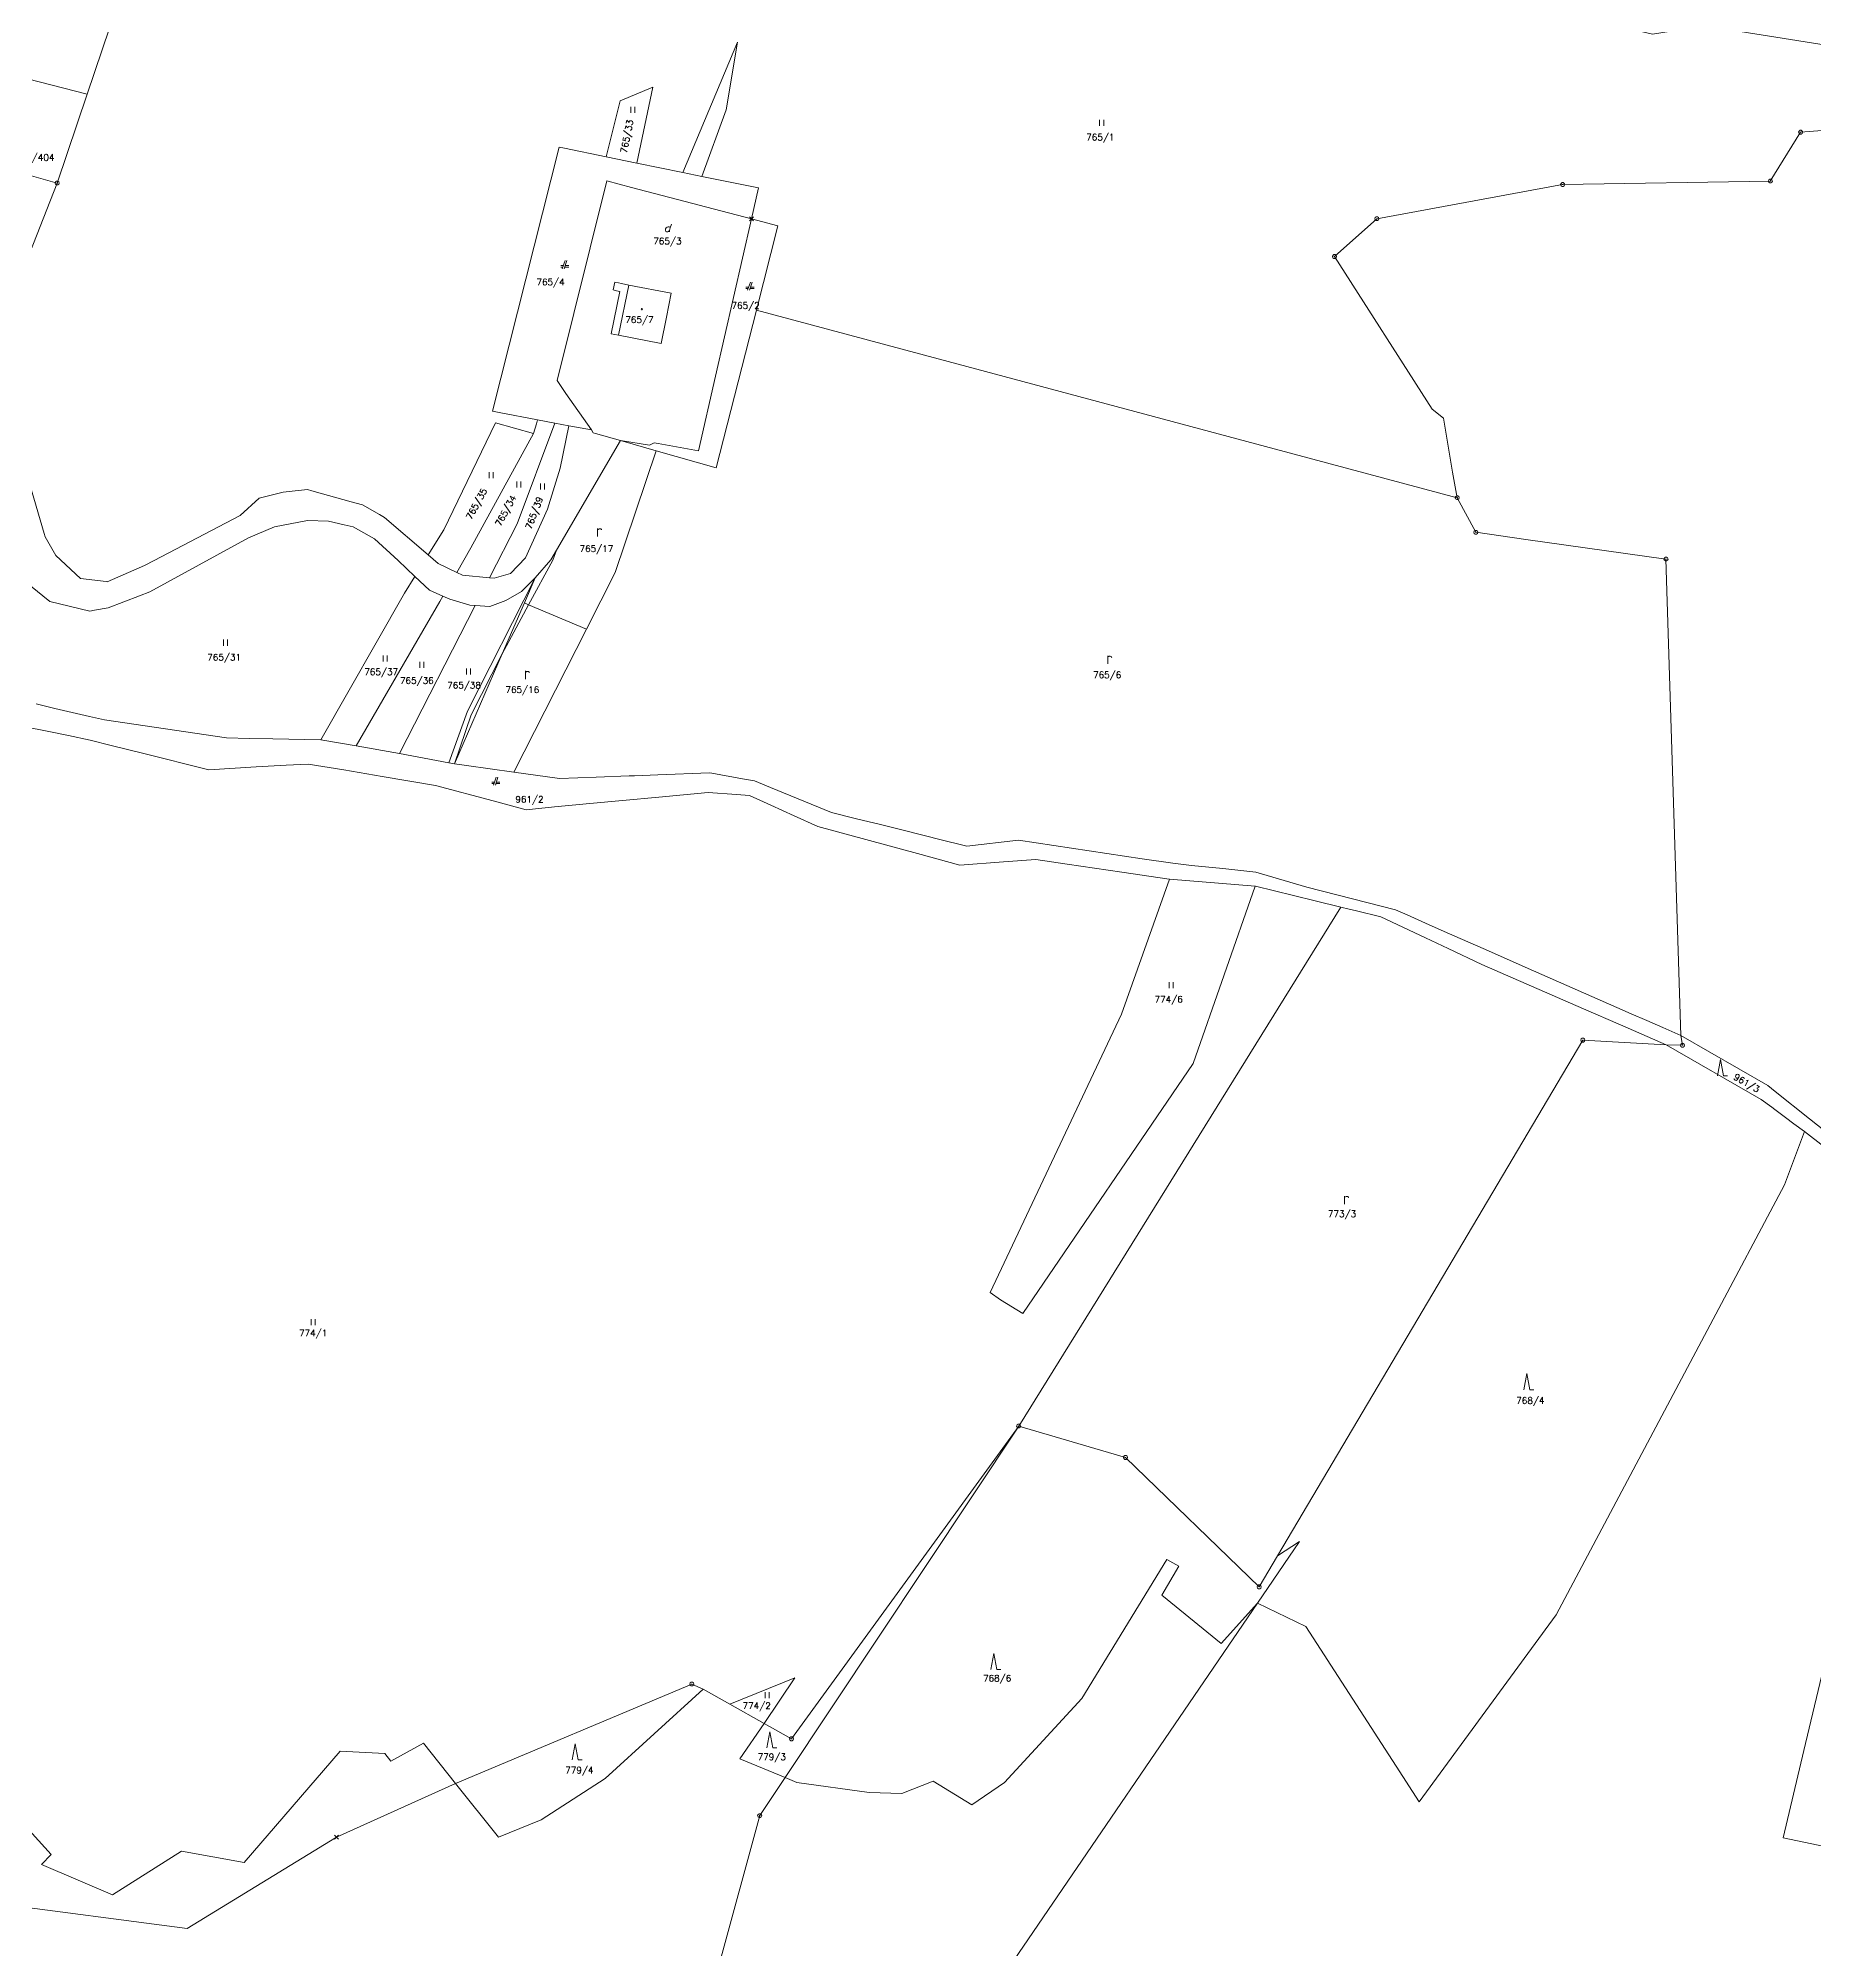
# Model space of a CAD drawing. Extents: x -443817 to 3, y -1171930 to -442383.
# Drawn here: x -442588.6 to -442148.1, y -1171011.7 to -1170537.6 of the extents above; entities that cross this region are included whole.
import ezdxf
from ezdxf.enums import TextEntityAlignment as Align

# ---------------------------------------------------------------- set-up
doc = ezdxf.new("R2010")
doc.units = 0
doc.header["$LTSCALE"] = 0.5
doc.header["$PDMODE"] = 3
doc.header["$PDSIZE"] = 0.5
for name, color, linetype, lineweight in [('KLADPAR', 7, 'Continuous', 0), ('ZAPPAR', 7, 'Continuous', 0), ('ZNACKY', 7, 'Continuous', 0)]:
    doc.layers.add(name, color=color, linetype=linetype, lineweight=lineweight)
doc.styles.add('ROMANS', font='romans.shx', dxfattribs={"height": 0.2})

# ---------------------------------------------------------------- blocks, each defined once
blk = doc.blocks.new('$5')
at = {"color": 0}
blk.add_line((-0.12, 0), (0.12, 0), dxfattribs=at)
at = {"color": 0, "flags": 128}
blk.add_lwpolyline([(0.15, 0.48), (0.4, 0.3), (0.5, 0.01), (0.4, -0.28), (0.15, -0.46), (-0.16, -0.46), (-0.41, -0.28), (-0.51, 0.01), (-0.41, 0.3), (-0.16, 0.48), (0.15, 0.48)], dxfattribs=at)
blk = doc.blocks.new('$432')
at = {"color": 0}
for p, q in [((-0.32, 0.8), (-1, 0.8)), ((-1, 0.4), (-0.46, 0.4)), ((0.1, 2), (-0.6, 0)), ((-0.1, 0), (0.5, 2)), ((0.02, 0.4), (1, 0.4)), ((1, 0.8), (0.14, 0.8))]:
    blk.add_line(p, q, dxfattribs=at)
blk = doc.blocks.new('$431')
at = {"color": 0}
blk.add_line((0.63, 0.99), (0.9, 1.89), dxfattribs=at)
at = {"color": 0, "flags": 128}
blk.add_lwpolyline([(0.45, 0), (0.45, 0.27), (0.63, 0.99), (0.54, 1.17), (0.36, 1.26), (0.09, 1.26), (-0.18, 1.17), (-0.36, 0.99), (-0.54, 0.72), (-0.54, 0.36), (-0.45, 0.09), (-0.27, 0), (0, 0), (0.18, 0.09), (0.45, 0.27)], dxfattribs=at)
blk = doc.blocks.new('$479')
at = {"color": 0, "flags": 128}
for points in [[(0, 0), (0, 1.27), (0, 2)], [(0, 1.6), (0.1, 1.73), (0.23, 1.84), (0.37, 1.89), (0.6, 1.9), (0.77, 1.87), (0.87, 1.8), (0.96, 1.7), (1, 1.6)]]:
    blk.add_lwpolyline(points, dxfattribs=at)
blk = doc.blocks.new('$45')
at = {"color": 0, "flags": 128}
blk.add_lwpolyline([(0.09, 0.15), (0.18, 0), (0.09, -0.15), (-0.09, -0.15), (-0.18, 0), (-0.09, 0.15), (0.09, 0.15)], dxfattribs=at)
blk = doc.blocks.new('$34')
at = {"color": 0, "flags": 128}
blk.add_lwpolyline([(-0.75, 0), (0, 4), (0.75, 0), (1.75, 0)], dxfattribs=at)
blk = doc.blocks.new('$32')
at = {"color": 0}
for p, q in [((-0.5, 1.5), (-0.5, 0)), ((0.5, 0), (0.5, 1.5))]:
    blk.add_line(p, q, dxfattribs=at)

msp = doc.modelspace()

# ---------------------------------------------------------------- linework, layer by layer
at = {"layer": 'KLADPAR', "color": 7, "linetype": 'Continuous', "flags": 128}
for points in [[(-442590.7, -1170590.81), (-442583.88, -1170573.54), (-442576.45, -1170551.51), (-442569.03, -1170529.47), (-442556.75, -1170500.01), (-442550.69, -1170485.07), (-442544.16, -1170461.4), (-442470.31, -1170484.08), (-442457.34, -1170486.96), (-442411.52, -1170500), (-442386.08, -1170500.01), (-442379.18, -1170502.02), (-442360.18, -1170502.56), (-442330.28, -1170502.36), (-442318.2, -1170511.26), (-442294.85, -1170511.52), (-442285.66, -1170519.06), (-442270.99, -1170517.55), (-442249.6, -1170519.48), (-442229.47, -1170526.91), (-442188.32, -1170536.62), (-442175.5, -1170534.55), (-442175.5, -1170534.55), (-442029.33, -1170557.74)], [(-442029.33, -1170557.74), (-442175.5, -1170534.55)], [(-442070.77, -1170554.61), (-442151.62, -1170560.93), (-442159.14, -1170573.06), (-442210.63, -1170573.92), (-442256.69, -1170582.39), (-442267.22, -1170591.78), (-442242.97, -1170629.6), (-442240.15, -1170631.89), (-442237.93, -1170645.28), (-442236.75, -1170651.61), (-442410.55, -1170605.09), (-442405.21, -1170584.12), (-442411.73, -1170582.41), (-442409.99, -1170574.74), (-442422.45, -1170572.26), (-442424.05, -1170571.94), (-442428.74, -1170570.96), (-442440.15, -1170568.61), (-442436.24, -1170549.72), (-442444.28, -1170553.16), (-442447.83, -1170567.03), (-442458.08, -1170564.92), (-442459.43, -1170564.64), (-442475.96, -1170630.16), (-442474.31, -1170630.48), (-442464.8, -1170632.31), (-442465.04, -1170633.24), (-442465.82, -1170635.69), (-442475.2, -1170633.01), (-442488, -1170659.57), (-442491.89, -1170665.78), (-442502.71, -1170656.46), (-442503.97, -1170655.75), (-442508.21, -1170653.35), (-442511, -1170652.57), (-442520.73, -1170649.84), (-442521.88, -1170649.52), (-442527.11, -1170650.1), (-442527.84, -1170650.18), (-442533.79, -1170651.71), (-442538.5, -1170655.96), (-442559.82, -1170667.13), (-442562.29, -1170668.42), (-442571.55, -1170672.42), (-442571.78, -1170672.39), (-442578.11, -1170671.61), (-442584.24, -1170665.9), (-442586.89, -1170661.27), (-442587.14, -1170660.43), (-442590.71, -1170648.3)], [(-442143.93, -1170810.04), (-442149.46, -1170805.64), (-442157.94, -1170798.88), (-442159.77, -1170797.4), (-442181.37, -1170784.97), (-442185.01, -1170666.82), (-442219.73, -1170661.97), (-442232.17, -1170660.16), (-442236.75, -1170651.61), (-442237.93, -1170645.28), (-442240.15, -1170631.89), (-442242.97, -1170629.6), (-442267.22, -1170591.78), (-442256.69, -1170582.39), (-442210.63, -1170573.92), (-442159.14, -1170573.06), (-442151.62, -1170560.93), (-442070.77, -1170554.61)], [(-442590.71, -1170648.3), (-442587.14, -1170660.43), (-442586.89, -1170661.27), (-442584.24, -1170665.9), (-442578.11, -1170671.61), (-442571.78, -1170672.39), (-442571.55, -1170672.42), (-442562.29, -1170668.42), (-442559.82, -1170667.13), (-442538.5, -1170655.96), (-442533.79, -1170651.71), (-442527.84, -1170650.18), (-442527.11, -1170650.1), (-442521.88, -1170649.52), (-442520.73, -1170649.84), (-442511, -1170652.57), (-442508.21, -1170653.35), (-442503.97, -1170655.75), (-442502.71, -1170656.46), (-442491.89, -1170665.78), (-442489.42, -1170667.91), (-442484.83, -1170670.11), (-442483.38, -1170670.8), (-442476.72, -1170671.42), (-442475.53, -1170671.53), (-442471.55, -1170670.4), (-442467.79, -1170666.46), (-442462.3, -1170654.42), (-442459.21, -1170644.25), (-442457.07, -1170633.79), (-442451.46, -1170634.79), (-442451.04, -1170635.49), (-442450.43, -1170635.66), (-442444.27, -1170637.36), (-442460.12, -1170664.59), (-442461.53, -1170667), (-442465.36, -1170671.49), (-442468.82, -1170674.86), (-442472.63, -1170677.06), (-442476.64, -1170678.53), (-442480.24, -1170678.29), (-442481.63, -1170678.2), (-442486.52, -1170676.74), (-442488.25, -1170675.98), (-442491.6, -1170674.52), (-442495.21, -1170671.09), (-442499.37, -1170667.14), (-442505.26, -1170661.8), (-442506.56, -1170661.06), (-442510.49, -1170658.81), (-442512.78, -1170658.29), (-442516.66, -1170657.41), (-442521.81, -1170657.25), (-442521.83, -1170657.25), (-442530.05, -1170658.78), (-442536.49, -1170661.53), (-442560.91, -1170674.92), (-442563.46, -1170675.9), (-442571.24, -1170678.9), (-442574.66, -1170679.51), (-442575.79, -1170679.71), (-442585.69, -1170677.36), (-442590.5, -1170673.42)], [(-442590.5, -1170673.42), (-442585.69, -1170677.36), (-442575.79, -1170679.71), (-442574.66, -1170679.51), (-442571.24, -1170678.9), (-442563.46, -1170675.9), (-442560.91, -1170674.92), (-442536.49, -1170661.53), (-442530.05, -1170658.78), (-442521.83, -1170657.25), (-442521.81, -1170657.25), (-442516.66, -1170657.41), (-442512.78, -1170658.29), (-442510.49, -1170658.81), (-442506.56, -1170661.06), (-442505.26, -1170661.8), (-442499.37, -1170667.14), (-442495.21, -1170671.09), (-442497.83, -1170675.27), (-442518.57, -1170711.61), (-442530.42, -1170711.38), (-442536.26, -1170711.28), (-442541.94, -1170711.17), (-442572.14, -1170706.69), (-442575.89, -1170705.82), (-442584.48, -1170703.83), (-442589.16, -1170702.75)], [(-442589.16, -1170702.75), (-442584.48, -1170703.83), (-442575.89, -1170705.82), (-442572.14, -1170706.69), (-442541.94, -1170711.17), (-442536.26, -1170711.28), (-442530.42, -1170711.38), (-442518.57, -1170711.61), (-442509.78, -1170713.16), (-442499.06, -1170715.06), (-442486.79, -1170717.32), (-442485.42, -1170717.57), (-442482.42, -1170718), (-442470.69, -1170719.65), (-442459.38, -1170721.27), (-442459.38, -1170721.27), (-442450.26, -1170720.92), (-442442.06, -1170720.61), (-442440.76, -1170720.56), (-442435.02, -1170720.34), (-442422.14, -1170719.84), (-442421.63, -1170719.93), (-442414.01, -1170721.3), (-442410.97, -1170721.85), (-442407.01, -1170723.48), (-442391.91, -1170729.68), (-442385.73, -1170731.21), (-442379.79, -1170732.68), (-442375.18, -1170733.82), (-442368.24, -1170735.54), (-442365.42, -1170736.24), (-442358.36, -1170737.98), (-442345.54, -1170736.51), (-442314.88, -1170741.13), (-442307.3, -1170742.27), (-442302.63, -1170742.77), (-442294.87, -1170743.59), (-442286.7, -1170744.48), (-442274.1, -1170748.2), (-442262.74, -1170751.09), (-442252.06, -1170753.81), (-442249.18, -1170755.08), (-442244.68, -1170757.08), (-442240, -1170759.16), (-442237.36, -1170760.31), (-442230.3, -1170763.42), (-442217.83, -1170768.92), (-442197.19, -1170777.99), (-442193.62, -1170779.57), (-442189.72, -1170781.29), (-442185.77, -1170783.03), (-442181.37, -1170784.97), (-442180.89, -1170787.4), (-442184.98, -1170787.25), (-442194.38, -1170783.17), (-442207.35, -1170777.53), (-442230.69, -1170767.39), (-442239.02, -1170763.43), (-442244.61, -1170760.78), (-442255.73, -1170755.55), (-442261.73, -1170754.07), (-442263.59, -1170753.63), (-442265.63, -1170753.13), (-442271.97, -1170751.58), (-442277.38, -1170750.24), (-442286.78, -1170747.95), (-442286.88, -1170747.94), (-442308.1, -1170746.24), (-442308.2, -1170746.23), (-442319.96, -1170744.45), (-442333.49, -1170742.46), (-442341.23, -1170741.33), (-442349.29, -1170741.9), (-442360.08, -1170742.72), (-442370.58, -1170739.85), (-442395.28, -1170733.12), (-442401.15, -1170730.46), (-442406.92, -1170727.84), (-442412.22, -1170725.42), (-442415.48, -1170725.17), (-442422.51, -1170724.72), (-442434.69, -1170725.84), (-442443.73, -1170726.67), (-442451.85, -1170727.46), (-442460.63, -1170728.3), (-442467.62, -1170728.99), (-442475.81, -1170726.77), (-442490.07, -1170722.95), (-442503.34, -1170720.7), (-442512.8, -1170719.12), (-442521.67, -1170717.65), (-442527.12, -1170717.92), (-442534.59, -1170718.37), (-442546.31, -1170719.05), (-442562.74, -1170714.94), (-442570.54, -1170713.02), (-442575.74, -1170711.75), (-442581.11, -1170710.6), (-442586.4, -1170709.51), (-442591.81, -1170708.4)], [(-442591.81, -1170708.4), (-442586.4, -1170709.51), (-442581.11, -1170710.6), (-442575.74, -1170711.75), (-442570.54, -1170713.02), (-442562.74, -1170714.94), (-442546.31, -1170719.05), (-442534.59, -1170718.37), (-442527.12, -1170717.92), (-442521.67, -1170717.65), (-442512.8, -1170719.12), (-442503.34, -1170720.7), (-442490.07, -1170722.95), (-442475.81, -1170726.77), (-442467.62, -1170728.99), (-442460.63, -1170728.3), (-442451.85, -1170727.46), (-442443.73, -1170726.67), (-442434.69, -1170725.84), (-442422.51, -1170724.72), (-442415.48, -1170725.17), (-442412.22, -1170725.42), (-442406.92, -1170727.84), (-442401.15, -1170730.46), (-442395.28, -1170733.12), (-442370.58, -1170739.85), (-442360.08, -1170742.72), (-442349.29, -1170741.9), (-442341.23, -1170741.33), (-442333.49, -1170742.46), (-442319.96, -1170744.45), (-442308.2, -1170746.23), (-442308.1, -1170746.24), (-442308.1, -1170746.24), (-442319.99, -1170779.66), (-442352.58, -1170848.72), (-442349.98, -1170850.55), (-442344.51, -1170853.97), (-442302.22, -1170791.91), (-442286.88, -1170747.94), (-442286.78, -1170747.95), (-442277.38, -1170750.24), (-442271.97, -1170751.58), (-442265.63, -1170753.13), (-442345.51, -1170881.86), (-442401.84, -1170959.43), (-442408.64, -1170955.6), (-442401, -1170944.33), (-442417.1, -1170950.85), (-442423.75, -1170947.11), (-442426.56, -1170945.86), (-442485.15, -1170970.47), (-442493.07, -1170960.54), (-442501.15, -1170964.98), (-442502.65, -1170963.04), (-442513.73, -1170962.48), (-442537.53, -1170990.06), (-442553.1, -1170987.28), (-442570.17, -1170998.09), (-442587.83, -1170990.61), (-442585.44, -1170988.12), (-442591.72, -1170981.19)], [(-442419.74, -1171015.44), (-442409.72, -1170978.48), (-442403.44, -1170969.04), (-442400.55, -1170970.24), (-442382.58, -1170972.74), (-442374.5, -1170973.01), (-442366.71, -1170969.96), (-442357.13, -1170975.78), (-442349.05, -1170970.24), (-442329.89, -1170949.46), (-442308.78, -1170914.96), (-442305.78, -1170916.62), (-442309.98, -1170923.82), (-442295.31, -1170935.74), (-442286.32, -1170925.76), (-442274.35, -1170931.58), (-442251.94, -1170966.22), (-442246.2, -1170975.09), (-442212.22, -1170928.67), (-442174.04, -1170856.76), (-442155.63, -1170821.98), (-442155.63, -1170821.98), (-442150.66, -1170808.82), (-442145.86, -1170812.5)], [(-442145.97, -1170941.87), (-442150.84, -1170962.31), (-442155.99, -1170983.95), (-442131.88, -1170989.06)], [(-442131.88, -1170989.06), (-442155.99, -1170983.95), (-442150.84, -1170962.31), (-442145.97, -1170941.87)], [(-442599.63, -1171000.22), (-442551.72, -1171006.45), (-442514.63, -1170983.78), (-442514.63, -1170983.78), (-442485.15, -1170970.47), (-442474.5, -1170983.82), (-442463.87, -1170979.53), (-442448.01, -1170969.27), (-442423.75, -1170947.11), (-442417.1, -1170950.85), (-442408.64, -1170955.6), (-442414.62, -1170964.42), (-442403.44, -1170969.04), (-442409.72, -1170978.48), (-442419.74, -1171015.44)], [(-442591.72, -1170981.19), (-442585.44, -1170988.12), (-442587.83, -1170990.61), (-442570.17, -1170998.09), (-442553.1, -1170987.28), (-442537.53, -1170990.06), (-442513.73, -1170962.48), (-442502.65, -1170963.04), (-442501.15, -1170964.98), (-442493.07, -1170960.54), (-442485.15, -1170970.47), (-442514.63, -1170983.78), (-442551.72, -1171006.45), (-442599.63, -1171000.22)]]:
    msp.add_lwpolyline(points, dxfattribs=at)
for points in [[(-442611.93, -1170542.43), (-442576.45, -1170551.51), (-442583.88, -1170573.54), (-442603.12, -1170568.13), (-442610.82, -1170565.97), (-442619.47, -1170563.54), (-442611.93, -1170542.43)], [(-442619.47, -1170563.54), (-442610.82, -1170565.97), (-442603.12, -1170568.13), (-442583.88, -1170573.54), (-442590.7, -1170590.81), (-442625.59, -1170580.66), (-442622.59, -1170572.27), (-442616.2, -1170574.07), (-442617.68, -1170579.36), (-442603.72, -1170583.29), (-442602.64, -1170579.43), (-442600.62, -1170580), (-442600.18, -1170578.45), (-442598.25, -1170571.58), (-442603.64, -1170570.06), (-442603.37, -1170569.1), (-442609.63, -1170567.34), (-442609.9, -1170568.31), (-442612.46, -1170567.59), (-442614.23, -1170567.09), (-442614.51, -1170568.05), (-442620.48, -1170566.37), (-442619.47, -1170563.54)], [(-442459.43, -1170564.64), (-442458.08, -1170564.92), (-442447.83, -1170567.03), (-442440.15, -1170568.61), (-442428.74, -1170570.96), (-442424.05, -1170571.94), (-442422.45, -1170572.26), (-442409.99, -1170574.74), (-442411.73, -1170582.41), (-442424.77, -1170579), (-442441.53, -1170574.61), (-442447.61, -1170573.02), (-442459.98, -1170622.54), (-442457.77, -1170625.72), (-442451.46, -1170634.79), (-442457.07, -1170633.79), (-442460.54, -1170633.13), (-442464.8, -1170632.31), (-442474.31, -1170630.48), (-442475.96, -1170630.16), (-442459.43, -1170564.64)], [(-442411.73, -1170582.41), (-442420.66, -1170621.45), (-442424.89, -1170639.93), (-442434.9, -1170638.13), (-442435.92, -1170637.95), (-442437.08, -1170638.57), (-442444.27, -1170637.36), (-442450.43, -1170635.66), (-442451.04, -1170635.49), (-442451.46, -1170634.79), (-442457.77, -1170625.72), (-442459.98, -1170622.54), (-442447.61, -1170573.02), (-442441.53, -1170574.61), (-442424.77, -1170579), (-442411.73, -1170582.41)], [(-442411.73, -1170582.41), (-442405.21, -1170584.12), (-442410.55, -1170605.09), (-442415.09, -1170622.88), (-442420.51, -1170644.15), (-442435.41, -1170639.92), (-442444.27, -1170637.36), (-442437.08, -1170638.57), (-442435.92, -1170637.95), (-442434.9, -1170638.13), (-442424.89, -1170639.93), (-442420.66, -1170621.45), (-442411.73, -1170582.41)], [(-442434.12, -1170613.3), (-442432.86, -1170606.84), (-442431.7, -1170600.89), (-442442.21, -1170598.83), (-442443.99, -1170598.45), (-442444.72, -1170598.29), (-442445.64, -1170598.09), (-442446.09, -1170600.04), (-442445.2, -1170600.24), (-442444.44, -1170600.41), (-442446.53, -1170610.95), (-442444.77, -1170611.27), (-442434.12, -1170613.3)], [(-442432.86, -1170606.84), (-442434.12, -1170613.3), (-442444.77, -1170611.27), (-442446.53, -1170610.95), (-442444.44, -1170600.41), (-442445.2, -1170600.24), (-442446.09, -1170600.04), (-442445.64, -1170598.09), (-442444.72, -1170598.29), (-442443.99, -1170598.45), (-442442.21, -1170598.83), (-442431.7, -1170600.89), (-442432.86, -1170606.84)], [(-442435.41, -1170639.92), (-442420.51, -1170644.15), (-442415.09, -1170622.88), (-442410.55, -1170605.09), (-442236.75, -1170651.61), (-442232.17, -1170660.16), (-442219.73, -1170661.97), (-442185.01, -1170666.82), (-442181.37, -1170784.97), (-442185.77, -1170783.03), (-442189.72, -1170781.29), (-442193.62, -1170779.57), (-442197.19, -1170777.99), (-442217.83, -1170768.92), (-442230.3, -1170763.42), (-442237.36, -1170760.31), (-442240, -1170759.16), (-442244.68, -1170757.08), (-442249.18, -1170755.08), (-442252.06, -1170753.81), (-442262.74, -1170751.09), (-442274.1, -1170748.2), (-442286.7, -1170744.48), (-442294.87, -1170743.59), (-442302.63, -1170742.77), (-442307.3, -1170742.27), (-442314.88, -1170741.13), (-442345.54, -1170736.51), (-442358.36, -1170737.98), (-442365.42, -1170736.24), (-442368.24, -1170735.54), (-442375.18, -1170733.82), (-442379.79, -1170732.68), (-442385.73, -1170731.21), (-442391.91, -1170729.68), (-442407.01, -1170723.48), (-442410.97, -1170721.85), (-442414.01, -1170721.3), (-442421.63, -1170719.93), (-442422.14, -1170719.84), (-442435.02, -1170720.34), (-442440.76, -1170720.56), (-442442.06, -1170720.61), (-442450.26, -1170720.92), (-442459.38, -1170721.27), (-442470.69, -1170719.65), (-442452.7, -1170684.2), (-442445.57, -1170670.15), (-442435.41, -1170639.92)], [(-442475.2, -1170633.01), (-442465.82, -1170635.69), (-442481.31, -1170664.05), (-442484.83, -1170670.11), (-442489.42, -1170667.91), (-442491.89, -1170665.78), (-442488, -1170659.57), (-442475.2, -1170633.01)], [(-442465.82, -1170635.69), (-442465.04, -1170633.24), (-442464.8, -1170632.31), (-442460.54, -1170633.13), (-442469.87, -1170658.03), (-442476.72, -1170671.42), (-442483.38, -1170670.8), (-442484.83, -1170670.11), (-442481.31, -1170664.05), (-442465.82, -1170635.69)], [(-442460.54, -1170633.13), (-442457.07, -1170633.79), (-442459.21, -1170644.25), (-442462.3, -1170654.42), (-442467.79, -1170666.46), (-442471.55, -1170670.4), (-442475.53, -1170671.53), (-442476.72, -1170671.42), (-442469.87, -1170658.03), (-442460.54, -1170633.13)], [(-442444.27, -1170637.36), (-442435.41, -1170639.92), (-442445.57, -1170670.15), (-442452.7, -1170684.2), (-442467.01, -1170678.12), (-442468.05, -1170677.68), (-442465.36, -1170671.49), (-442461.53, -1170667), (-442460.12, -1170664.59), (-442444.27, -1170637.36)], [(-442497.83, -1170675.27), (-442495.21, -1170671.09), (-442491.6, -1170674.52), (-442488.25, -1170675.98), (-442489.06, -1170677.37), (-442509.78, -1170713.16), (-442518.57, -1170711.61), (-442497.83, -1170675.27)], [(-442480.24, -1170678.29), (-442476.64, -1170678.53), (-442472.63, -1170677.06), (-442468.82, -1170674.86), (-442465.36, -1170671.49), (-442468.05, -1170677.68), (-442473.54, -1170690.29), (-442485.42, -1170717.57), (-442486.79, -1170717.32), (-442499.06, -1170715.06), (-442480.24, -1170678.29)], [(-442489.06, -1170677.37), (-442488.25, -1170675.98), (-442486.52, -1170676.74), (-442481.63, -1170678.2), (-442480.24, -1170678.29), (-442499.06, -1170715.06), (-442509.78, -1170713.16), (-442489.06, -1170677.37)], [(-442452.7, -1170684.2), (-442470.69, -1170719.65), (-442482.42, -1170718), (-442485.42, -1170717.57), (-442473.54, -1170690.29), (-442468.05, -1170677.68), (-442467.01, -1170678.12), (-442452.7, -1170684.2)], [(-442319.99, -1170779.66), (-442308.1, -1170746.24), (-442286.88, -1170747.94), (-442302.22, -1170791.91), (-442344.51, -1170853.97), (-442349.98, -1170850.55), (-442352.58, -1170848.72), (-442319.99, -1170779.66)], [(-442184.98, -1170787.25), (-442205.61, -1170786.13), (-442281.3, -1170914), (-442285.88, -1170921.75), (-442319.03, -1170889.65), (-442345.51, -1170881.86), (-442265.63, -1170753.13), (-442263.59, -1170753.63), (-442261.73, -1170754.07), (-442255.73, -1170755.55), (-442244.61, -1170760.78), (-442239.02, -1170763.43), (-442230.69, -1170767.39), (-442207.35, -1170777.53), (-442194.38, -1170783.17), (-442184.98, -1170787.25)], [(-442159.77, -1170797.4), (-442157.94, -1170798.88), (-442149.46, -1170805.64), (-442143.93, -1170810.04), (-442134.87, -1170821.38), (-442133.46, -1170823.17), (-442129.83, -1170827.7), (-442123.96, -1170835.07), (-442119.49, -1170840.68), (-442121.11, -1170841.71), (-442122.24, -1170840.37), (-442145.86, -1170812.5), (-442150.66, -1170808.82), (-442153.3, -1170806.87), (-442155.37, -1170805.32), (-442158, -1170803.35), (-442158.75, -1170802.78), (-442161.38, -1170800.81), (-442184.98, -1170787.25), (-442180.89, -1170787.4), (-442181.37, -1170784.97), (-442159.77, -1170797.4)], [(-442150.66, -1170808.82), (-442155.63, -1170821.98), (-442174.04, -1170856.76), (-442212.22, -1170928.67), (-442246.2, -1170975.09), (-442251.94, -1170966.22), (-442274.35, -1170931.58), (-442286.32, -1170925.76), (-442275.9, -1170910.47), (-442281.3, -1170914), (-442205.61, -1170786.13), (-442184.98, -1170787.25), (-442161.38, -1170800.81), (-442158.75, -1170802.78), (-442158, -1170803.35), (-442155.37, -1170805.32), (-442153.3, -1170806.87), (-442150.66, -1170808.82)], [(-442414.62, -1170964.42), (-442408.64, -1170955.6), (-442401.84, -1170959.43), (-442345.51, -1170881.86), (-442403.44, -1170969.04), (-442414.62, -1170964.42)], [(-442275.9, -1170910.47), (-442286.32, -1170925.76), (-442295.31, -1170935.74), (-442309.98, -1170923.82), (-442305.78, -1170916.62), (-442308.78, -1170914.96), (-442329.89, -1170949.46), (-442349.05, -1170970.24), (-442357.13, -1170975.78), (-442366.71, -1170969.96), (-442374.5, -1170973.01), (-442382.58, -1170972.74), (-442400.55, -1170970.24), (-442403.44, -1170969.04), (-442345.51, -1170881.86), (-442319.03, -1170889.65), (-442285.88, -1170921.75), (-442281.3, -1170914), (-442275.9, -1170910.47)], [(-442423.75, -1170947.11), (-442448.01, -1170969.27), (-442463.87, -1170979.53), (-442474.5, -1170983.82), (-442485.15, -1170970.47), (-442426.56, -1170945.86), (-442423.75, -1170947.11)]]:
    msp.add_lwpolyline(points, close=True, dxfattribs=at)
at = {"layer": 'KLADPAR', "color": 7, "linetype": 'Continuous'}
for p in [(-442411.73, -1170582.41), (-442514.63, -1170983.78)]:
    msp.add_point(p, dxfattribs=at)
for points in [[(-442604.39, -1170521.31), (-442569.03, -1170529.47), (-442576.45, -1170551.51), (-442611.93, -1170542.43)], [(-442436.24, -1170549.72), (-442440.15, -1170568.61), (-442447.83, -1170567.03), (-442444.28, -1170553.16)], [(-442417.1, -1170950.85), (-442401, -1170944.33), (-442408.64, -1170955.6)]]:
    msp.add_3dface(points, dxfattribs=at)
at = {"layer": 'ZAPPAR', "color": 7, "linetype": 'Continuous'}
msp.add_line((-442444.77, -1170611.27), (-442442.21, -1170598.83), dxfattribs=at)
at = {"layer": 'ZAPPAR', "color": 7, "linetype": 'Continuous', "flags": 128}
for points in [[(-442428.74, -1170570.96), (-442415.26, -1170538.62), (-442418.03, -1170555.42), (-442424.05, -1170571.94)], [(-442460.12, -1170664.59), (-442461.03, -1170667.08), (-442467.01, -1170678.12)], [(-442486.79, -1170717.32), (-442482.18, -1170704.56), (-442465.36, -1170671.49)], [(-442467.01, -1170678.12), (-442472.54, -1170688.33), (-442473.54, -1170690.29)], [(-442473.54, -1170690.29), (-442481.27, -1170705.42), (-442485.42, -1170717.57)], [(-442286.32, -1170925.76), (-442350.33, -1171019.66), (-442236.87, -1171032.07), (-442117.6, -1171065.1), (-442055.33, -1171087.77)]]:
    msp.add_lwpolyline(points, dxfattribs=at)

# ---------------------------------------------------------------- block references
at = {"layer": 'KLADPAR', "color": 7, "linetype": 'Continuous'}
for name, p in [('$32', (-442441.15, -1170556.11)), ('$32', (-442324.93, -1170559.32)), ('$431', (-442432.52, -1170585.62)), ('$432', (-442458.07, -1170594.78)), ('$432', (-442412.13, -1170600.13)), ('$45', (-442438.92, -1170604.82)), ('$32', (-442476.27, -1170646.75)), ('$32', (-442469.45, -1170649.07)), ('$32', (-442463.58, -1170649.53)), ('$479', (-442449.91, -1170661.19)), ('$32', (-442542.21, -1170688.29)), ('$32', (-442502.56, -1170692.19)), ('$32', (-442493.49, -1170693.81)), ('$32', (-442481.93, -1170695.45)), ('$479', (-442467.8, -1170696.56)), ('$479', (-442323.42, -1170692.81)), ('$432', (-442475.14, -1170722.91)), ('$32', (-442307.67, -1170773.27)), ('$34', (-442171.48, -1170794.96)), ('$479', (-442264.7, -1170826.82)), ('$32', (-442520.43, -1170856.82)), ('$34', (-442219.51, -1170872.83)), ('$34', (-442351.67, -1170942.26)), ('$32', (-442407.88, -1170949.37)), ('$34', (-442455.51, -1170964.65)), ('$34', (-442407.2, -1170961.69))]:
    msp.add_blockref(name, p, dxfattribs=at)
at = {"layer": 'ZNACKY', "color": 7, "linetype": 'Continuous'}
for p in [(-442151.62, -1170560.93), (-442583.88, -1170573.54), (-442210.63, -1170573.92), (-442159.14, -1170573.06), (-442256.69, -1170582.39), (-442267.22, -1170591.78), (-442236.75, -1170651.61), (-442232.17, -1170660.16), (-442185.01, -1170666.82), (-442205.61, -1170786.13), (-442180.89, -1170787.4), (-442345.51, -1170881.86), (-442319.03, -1170889.65), (-442285.88, -1170921.75), (-442426.56, -1170945.86), (-442401.84, -1170959.43), (-442409.72, -1170978.48)]:
    msp.add_blockref('$5', p, dxfattribs=at)

# ---------------------------------------------------------------- texts
at = {"layer": 'KLADPAR', "color": 7, "linetype": 'Continuous', "style": 'ROMANS'}
for s, rotation, p in [('765/33', 78.323, (-442443.43, -1170561.81)), ('765/35', 61.364, (-442480.62, -1170652.72)), ('765/34', 61.364, (-442473.4, -1170654.42)), ('765/39', 69.442, (-442466.38, -1170655.08)), ('961/3', 330.024, (-442164.6, -1170796.08))]:
    msp.add_text(s, height=1.6, rotation=rotation, dxfattribs=at).set_placement(p, align=Align.TOP_CENTER)
for s, p in [('765/1', (-442325.26, -1170561.36)), ('721/404', (-442589.47, -1170566.39)), ('765/3', (-442432.6, -1170587.14)), ('765/4', (-442461.57, -1170597.3)), ('765/2', (-442413.21, -1170603.12)), ('765/7', (-442439.54, -1170606.64)), ('765/17', (-442450.21, -1170663.44)), ('765/31', (-442542.51, -1170690.36)), ('765/37', (-442503.57, -1170693.97)), ('765/6', (-442323.56, -1170694.73)), ('765/36', (-442494.73, -1170696.14)), ('765/38', (-442483.02, -1170697.31)), ('765/16', (-442468.58, -1170698.41)), ('961/2', (-442466.8, -1170725.6)), ('774/6', (-442308.31, -1170775.19)), ('773/3', (-442265.34, -1170828.42)), ('774/1', (-442520.43, -1170857.96)), ('768/4', (-442218.63, -1170874.72)), ('768/6', (-442350.84, -1170943.6)), ('774/2', (-442410.47, -1170950.42)), ('779/3', (-442406.73, -1170963.1)), ('779/4', (-442454.44, -1170966.41))]:
    msp.add_text(s, height=1.6, dxfattribs=at).set_placement(p, align=Align.TOP_CENTER)

doc.saveas('drawing.dxf')
